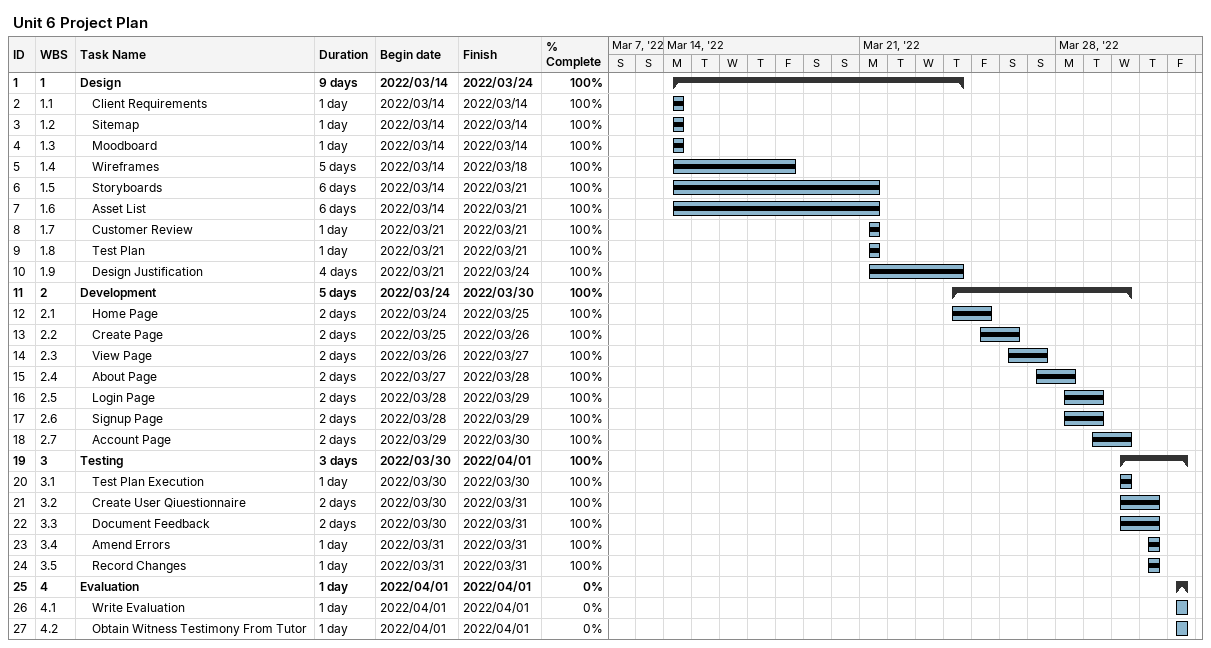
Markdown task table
Unit 6 Project Plan

| ID | WBS | Task | Duration | Start | Finish | % complete |
|---|---|---|---|---|---|---|
| 1 | 1 | **Design** | 9d | 2022-03-14 | 2022-03-24 | 100 |
| 2 | 1.1 | Client Requirements | 1d | 2022-03-14 | 2022-03-14 | 100 |
| 3 | 1.2 | Sitemap | 1d | 2022-03-14 | 2022-03-14 | 100 |
| 4 | 1.3 | Moodboard | 1d | 2022-03-14 | 2022-03-14 | 100 |
| 5 | 1.4 | Wireframes | 5d | 2022-03-14 | 2022-03-18 | 100 |
| 6 | 1.5 | Storyboards | 6d | 2022-03-14 | 2022-03-21 | 100 |
| 7 | 1.6 | Asset List | 6d | 2022-03-14 | 2022-03-21 | 100 |
| 8 | 1.7 | Customer Review | 1d | 2022-03-21 | 2022-03-21 | 100 |
| 9 | 1.8 | Test Plan | 1d | 2022-03-21 | 2022-03-21 | 100 |
| 10 | 1.9 | Design Justification | 4d | 2022-03-21 | 2022-03-24 | 100 |
| 11 | 2 | **Development** | 5d | 2022-03-24 | 2022-03-30 | 100 |
| 12 | 2.1 | Home Page | 2d | 2022-03-24 | 2022-03-25 | 100 |
| 13 | 2.2 | Create Page | 2d | 2022-03-25 | 2022-03-26 | 100 |
| 14 | 2.3 | View Page | 2d | 2022-03-26 | 2022-03-27 | 100 |
| 15 | 2.4 | About Page | 2d | 2022-03-27 | 2022-03-28 | 100 |
| 16 | 2.5 | Login Page | 2d | 2022-03-28 | 2022-03-29 | 100 |
| 17 | 2.6 | Signup Page | 2d | 2022-03-28 | 2022-03-29 | 100 |
| 18 | 2.7 | Account Page | 2d | 2022-03-29 | 2022-03-30 | 100 |
| 19 | 3 | **Testing** | 3d | 2022-03-30 | 2022-04-01 | 100 |
| 20 | 3.1 | Test Plan Execution | 1d | 2022-03-30 | 2022-03-30 | 100 |
| 21 | 3.2 | Create User Qiuestionnaire | 2d | 2022-03-30 | 2022-03-31 | 100 |
| 22 | 3.3 | Document Feedback | 2d | 2022-03-30 | 2022-03-31 | 100 |
| 23 | 3.4 | Amend Errors | 1d | 2022-03-31 | 2022-03-31 | 100 |
| 24 | 3.5 | Record Changes | 1d | 2022-03-31 | 2022-03-31 | 100 |
| 25 | 4 | **Evaluation** | 1d | 2022-04-01 | 2022-04-01 | 0 |
| 26 | 4.1 | Write Evaluation | 1d | 2022-04-01 | 2022-04-01 | 0 |
| 27 | 4.2 | Obtain Witness Testimony From Tutor | 1d | 2022-04-01 | 2022-04-01 | 0 |
